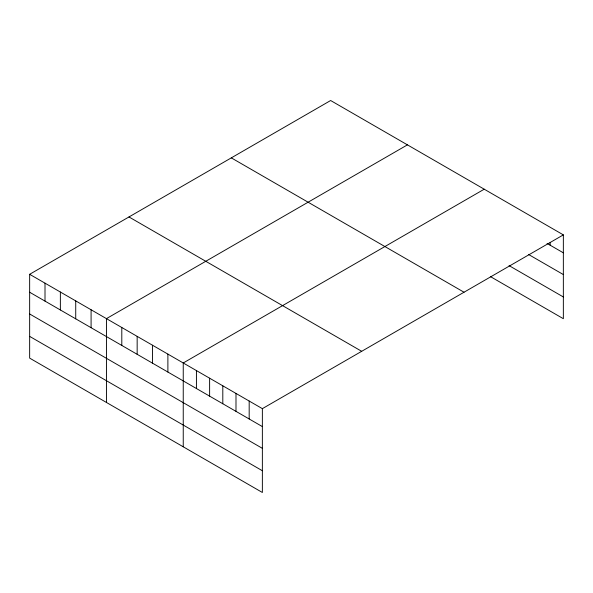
<?xml version="1.0" encoding="UTF-8"?>
<svg xmlns="http://www.w3.org/2000/svg" width="593" height="593" viewBox="0 0 593 593"><rect width="100%" height="100%" fill="white"/><g stroke="black" fill="none" stroke-linecap="round" stroke-linejoin="round"><path stroke-width="0.89" d="M563.35 234.88L262.365 408.651L262.365 492.479L29.65 358.12L29.65 274.3L330.635 100.521L563.35 234.88L563.35 318.7L490.433 276.605M407.428 144.862L106.443 318.634L106.443 402.454M484.229 189.197L183.244 362.968L183.244 446.796M547.057 243.419L563.35 252.818M528.445 254.412L563.35 274.559M509.053 265.612L563.35 296.96M231.307 157.871L464.022 292.223M128.977 216.949L361.693 351.308M29.65 274.3L262.365 408.651M29.65 292.238L262.365 426.589M29.65 313.979L262.365 448.338M29.65 336.379L262.365 470.738M550.163 242.515L550.163 245.206M249.179 401.038L249.179 418.977M235.992 393.426L235.992 411.364M222.805 385.813L222.805 403.751M209.618 378.201L209.618 396.139M196.431 370.588L196.431 388.526M167.886 354.103L167.886 372.041M152.527 345.237L152.527 363.175M137.161 336.372L137.161 354.31M121.802 327.499L121.802 345.445M91.085 309.768L91.085 327.707M75.726 300.896L75.726 318.841M60.367 292.03L60.367 309.969M45.009 283.165L45.009 301.103"/></g></svg>
